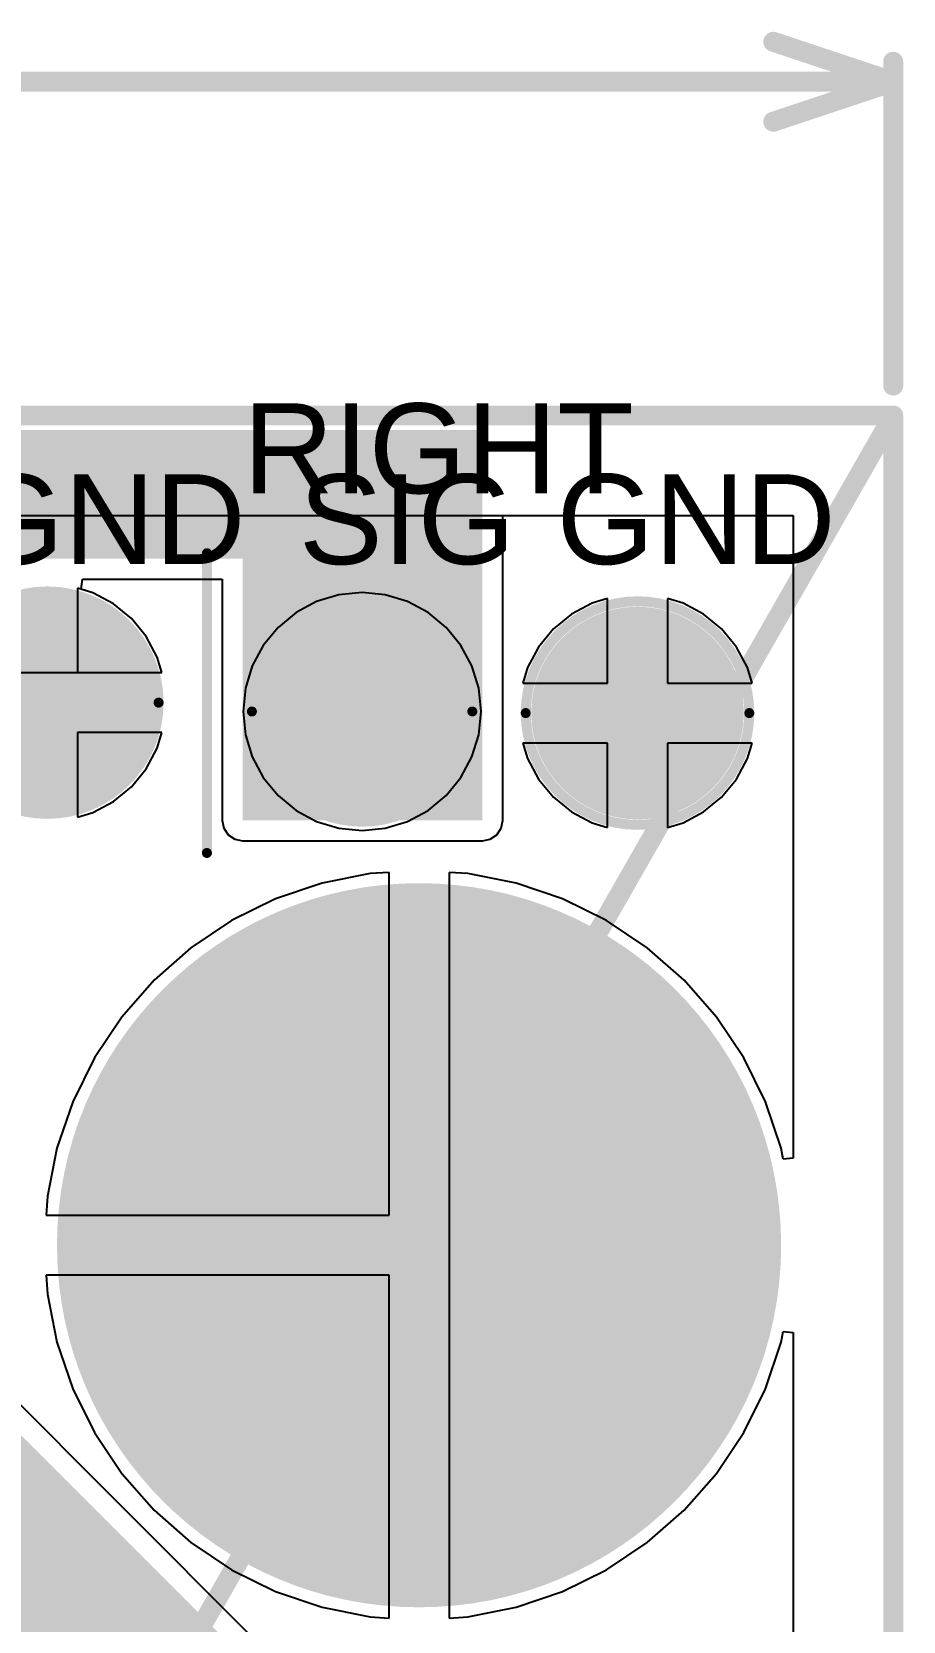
# Model space of a CAD drawing. Header units: millimetres. Extents: x -0.48 to 1.34, y -0.42 to 2.53.
# Drawn here: x 0.907 to 1.343, y 1.737 to 2.533 of the extents above; entities that cross this region are included whole.
import ezdxf

# ---------------------------------------------------------------- set-up
doc = ezdxf.new("R2010")
doc.units = ezdxf.units.MM
doc.header["$MEASUREMENT"] = 0
for name, color, linetype in [('BottomLayer', 5, 'Continuous'), ('BottomSolder', 6, 'Continuous'), ('Mechanical1', 6, 'Continuous'), ('Mechanical2', 216, 'Continuous'), ('MultiLayer', 9, 'Continuous'), ('PadHoleLayer', 156, 'Continuous'), ('TopLayer', 1, 'Continuous'), ('TopOverlay', 2, 'Continuous'), ('TopSolder', 216, 'Continuous')]:
    doc.layers.add(name, color=color, linetype=linetype)
doc.styles.add('Arial', font='', dxfattribs={"height": 0.2})
doc.styles.get('Arial').set_extended_font_data('Arial')

# ---------------------------------------------------------------- blocks, each defined once
blk = doc.blocks.new('T_______H____P____H____P_______15')
at = {"layer": 'BottomLayer'}
h = blk.add_hatch(color=5, dxfattribs=at)
edge = h.paths.add_edge_path()
edge.add_arc((0, 0), 0.04921, 0, 360)
at = {"layer": 'BottomSolder'}
h = blk.add_hatch(color=6, dxfattribs=at)
edge = h.paths.add_edge_path()
edge.add_arc((0, 0), 0.05321, 0, 360)
at = {"layer": 'MultiLayer'}
h = blk.add_hatch(color=9, dxfattribs=at)
edge = h.paths.add_edge_path()
edge.add_arc((0, 0), 0.04921, 0, 360)
at = {"layer": 'PadHoleLayer'}
h = blk.add_hatch(color=156, dxfattribs=at)
edge = h.paths.add_edge_path()
edge.add_arc((0, 0), 0.02953, 0, 360)
at = {"layer": 'TopLayer'}
h = blk.add_hatch(color=1, dxfattribs=at)
edge = h.paths.add_edge_path()
edge.add_arc((0, 0), 0.04921, 0, 360)
at = {"layer": 'TopSolder'}
h = blk.add_hatch(color=216, dxfattribs=at)
edge = h.paths.add_edge_path()
edge.add_arc((0, 0), 0.05321, 0, 360)
at = {"layer": 'TopOverlay'}
for points, const_width in [([(0.05514, 0, 1), (-0.05514, 0, 1)], 0.005), ([(-0.05639, 0, 1), (-0.05389, 0, 1)], 0.0025), ([(0.05389, 0, 1), (0.05639, 0, 1)], 0.0025)]:
    blk.add_lwpolyline(points, format="xyb", close=True, dxfattribs=dict(at, const_width=const_width))
blk = doc.blocks.new('T_______H____P____H____P_______17')
at = {"layer": 'BottomLayer'}
h = blk.add_hatch(color=5, dxfattribs=at)
edge = h.paths.add_edge_path()
edge.add_arc((0, 0), 0.04921, 0, 360)
at = {"layer": 'BottomSolder'}
h = blk.add_hatch(color=6, dxfattribs=at)
edge = h.paths.add_edge_path()
edge.add_arc((0, 0), 0.05321, 0, 360)
at = {"layer": 'MultiLayer'}
h = blk.add_hatch(color=9, dxfattribs=at)
edge = h.paths.add_edge_path()
edge.add_arc((0, 0), 0.04921, 0, 360)
at = {"layer": 'PadHoleLayer'}
h = blk.add_hatch(color=156, dxfattribs=at)
edge = h.paths.add_edge_path()
edge.add_arc((0, 0), 0.02953, 0, 360)
at = {"layer": 'TopLayer'}
h = blk.add_hatch(color=1, dxfattribs=at)
edge = h.paths.add_edge_path()
edge.add_arc((0, 0), 0.04921, 0, 360)
at = {"layer": 'TopSolder'}
h = blk.add_hatch(color=216, dxfattribs=at)
edge = h.paths.add_edge_path()
edge.add_arc((0, 0), 0.05321, 0, 360)
at = {"layer": 'TopOverlay'}
for points, const_width in [([(0.05566, 0, 1), (-0.05566, 0, 1)], 0.005), ([(-0.05691, 0, 1), (-0.05441, 0, 1)], 0.0025), ([(0.05441, 0, 1), (0.05691, 0, 1)], 0.0025)]:
    blk.add_lwpolyline(points, format="xyb", close=True, dxfattribs=dict(at, const_width=const_width))
blk = doc.blocks.new('T_______H____P____H____P_______20')
at = {"layer": 'BottomLayer'}
h = blk.add_hatch(color=5, dxfattribs=at)
edge = h.paths.add_edge_path()
edge.add_arc((0, 0), 0.049213, 0, 360)
at = {"layer": 'BottomSolder'}
h = blk.add_hatch(color=6, dxfattribs=at)
edge = h.paths.add_edge_path()
edge.add_arc((0, 0), 0.053213, 0, 360)
at = {"layer": 'MultiLayer'}
h = blk.add_hatch(color=9, dxfattribs=at)
edge = h.paths.add_edge_path()
edge.add_arc((0, 0), 0.049213, 0, 360)
at = {"layer": 'PadHoleLayer'}
h = blk.add_hatch(color=156, dxfattribs=at)
edge = h.paths.add_edge_path()
edge.add_arc((0, 0), 0.029528, 0, 360)
at = {"layer": 'TopLayer'}
h = blk.add_hatch(color=1, dxfattribs=at)
edge = h.paths.add_edge_path()
edge.add_arc((0, 0), 0.049213, 0, 360)
at = {"layer": 'TopSolder'}
h = blk.add_hatch(color=216, dxfattribs=at)
edge = h.paths.add_edge_path()
edge.add_arc((0, 0), 0.053213, 0, 360)
at = {"layer": 'TopOverlay'}
for points, const_width in [([(0.055937, 0, 1), (-0.055937, 0, 1)], 0.005), ([(-0.057187, 0, 1), (-0.054687, 0, 1)], 0.0025), ([(0.054687, 0, 1), (0.057187, 0, 1)], 0.0025)]:
    blk.add_lwpolyline(points, format="xyb", close=True, dxfattribs=dict(at, const_width=const_width))

msp = doc.modelspace()

# ---------------------------------------------------------------- hatches: boundary and pattern name
at = {"layer": 'BottomLayer'}
h = msp.add_hatch(color=5, dxfattribs=at)
edge = h.paths.add_edge_path()
edge.add_arc((1.1003, 1.92552), 0.17717, 0, 360)
at = {"layer": 'BottomSolder'}
h = msp.add_hatch(color=6, dxfattribs=at)
edge = h.paths.add_edge_path()
edge.add_arc((1.1003, 1.92552), 0.18117, 0, 360)
at = {"layer": 'MultiLayer'}
h = msp.add_hatch(color=9, dxfattribs=at)
edge = h.paths.add_edge_path()
edge.add_arc((1.1003, 1.92552), 0.17717, 0, 360)
at = {"layer": 'PadHoleLayer'}
h = msp.add_hatch(color=156, dxfattribs=at)
edge = h.paths.add_edge_path()
edge.add_arc((1.1003, 1.92552), 0.06693, 0, 360)
at = {"layer": 'TopLayer'}
for points in [[(0.28831, 2.269), (1.132, 2.269), (1.132, 2.33343), (0.28831, 2.33343)], [(1.012, 2.13808), (1.132, 2.13808), (1.132, 2.329), (1.012, 2.329)]]:
    msp.add_hatch(color=1, dxfattribs=at).paths.add_polyline_path(points)
h = msp.add_hatch(color=1, dxfattribs=at)
edge = h.paths.add_edge_path()
edge.add_arc((1.1003, 1.92552), 0.17717, 0, 360)
at = {"layer": 'TopSolder'}
h = msp.add_hatch(color=216, dxfattribs=at)
edge = h.paths.add_edge_path()
edge.add_arc((1.1003, 1.92552), 0.18117, 0, 360)

# ---------------------------------------------------------------- linework, layer by layer
at = {"layer": 'BottomLayer'}
for p, q in [((-0.18725, 2.29071), (1.28755, 2.29071)), ((1.28755, 2.29071), (1.28755, 1.96914)), ((0.93709, 2.252), (0.92932, 2.25436)), ((0.92932, 2.25436), (0.92932, 2.21203)), ((0.94738, 2.2465), (0.93709, 2.252)), ((1.06019, 2.25096), (1.04903, 2.24757)), ((1.0718, 2.2521), (1.06019, 2.25096)), ((1.08341, 2.25096), (1.0718, 2.2521)), ((1.09457, 2.24757), (1.08341, 2.25096)), ((0.95639, 2.2391), (0.94738, 2.2465)), ((1.04903, 2.24757), (1.03875, 2.24207)), ((1.10486, 2.24207), (1.09457, 2.24757)), ((1.18683, 2.24678), (1.17654, 2.24128)), ((1.1946, 2.24913), (1.18683, 2.24678)), ((1.1946, 2.20681), (1.1946, 2.24913)), ((1.23237, 2.24678), (1.2246, 2.24913)), ((1.2246, 2.24913), (1.2246, 2.20681)), ((1.24265, 2.24128), (1.23237, 2.24678)), ((0.96379, 2.23009), (0.95639, 2.2391)), ((1.03875, 2.24207), (1.02973, 2.23467)), ((1.11387, 2.23467), (1.10486, 2.24207)), ((1.17654, 2.24128), (1.16752, 2.23388)), ((1.25167, 2.23388), (1.24265, 2.24128)), ((0.96929, 2.2198), (0.96379, 2.23009)), ((1.02973, 2.23467), (1.02233, 2.22566)), ((1.12127, 2.22566), (1.11387, 2.23467)), ((1.16752, 2.23388), (1.16013, 2.22486)), ((1.25907, 2.22486), (1.25167, 2.23388)), ((0.97165, 2.21203), (0.96929, 2.2198)), ((1.02233, 2.22566), (1.01683, 2.21537)), ((1.12677, 2.21537), (1.12127, 2.22566)), ((1.16013, 2.22486), (1.15463, 2.21458)), ((1.26457, 2.21458), (1.25907, 2.22486)), ((0.92932, 2.21203), (0.97165, 2.21203)), ((1.01683, 2.21537), (1.01345, 2.20421)), ((1.13016, 2.20421), (1.12677, 2.21537)), ((1.15463, 2.21458), (1.15227, 2.20681)), ((1.26692, 2.20681), (1.26457, 2.21458)), ((1.01345, 2.20421), (1.0123, 2.1926)), ((1.1313, 2.1926), (1.13016, 2.20421)), ((1.15227, 2.20681), (1.1946, 2.20681)), ((1.2246, 2.20681), (1.26692, 2.20681)), ((1.0123, 2.1926), (1.01345, 2.18099)), ((1.13016, 2.18099), (1.1313, 2.1926)), ((0.97165, 2.18203), (0.92932, 2.18203)), ((0.92932, 2.18203), (0.92932, 2.1397)), ((0.96929, 2.17426), (0.97165, 2.18203)), ((1.01345, 2.18099), (1.01683, 2.16983)), ((1.12677, 2.16983), (1.13016, 2.18099)), ((0.96379, 2.16398), (0.96929, 2.17426)), ((1.1946, 2.17681), (1.15227, 2.17681)), ((1.15227, 2.17681), (1.15463, 2.16904)), ((1.1946, 2.13448), (1.1946, 2.17681)), ((1.26692, 2.17681), (1.2246, 2.17681)), ((1.2246, 2.17681), (1.2246, 2.13448)), ((1.26457, 2.16904), (1.26692, 2.17681)), ((0.95639, 2.15496), (0.96379, 2.16398)), ((1.01683, 2.16983), (1.02233, 2.15955)), ((1.12127, 2.15955), (1.12677, 2.16983)), ((1.15463, 2.16904), (1.16013, 2.15875)), ((1.25907, 2.15875), (1.26457, 2.16904)), ((1.02233, 2.15955), (1.02973, 2.15053)), ((1.11387, 2.15053), (1.12127, 2.15955)), ((1.16013, 2.15875), (1.16752, 2.14973)), ((1.25167, 2.14973), (1.25907, 2.15875)), ((0.93709, 2.14206), (0.94738, 2.14756)), ((0.94738, 2.14756), (0.95639, 2.15496)), ((1.02973, 2.15053), (1.03875, 2.14313)), ((1.10486, 2.14313), (1.11387, 2.15053)), ((1.16752, 2.14973), (1.17654, 2.14234)), ((1.24265, 2.14234), (1.25167, 2.14973)), ((0.92932, 2.1397), (0.93709, 2.14206)), ((1.03875, 2.14313), (1.04903, 2.13763)), ((1.09457, 2.13763), (1.10486, 2.14313)), ((1.17654, 2.14234), (1.18683, 2.13684)), ((1.23237, 2.13684), (1.24265, 2.14234)), ((1.04903, 2.13763), (1.06019, 2.13425)), ((1.06019, 2.13425), (1.0718, 2.1331)), ((1.0718, 2.1331), (1.08341, 2.13425)), ((1.08341, 2.13425), (1.09457, 2.13763)), ((1.18683, 2.13684), (1.1946, 2.13448)), ((1.2246, 2.13448), (1.23237, 2.13684)), ((1.07581, 2.11148), (1.05175, 2.1067)), ((1.0853, 2.1121), (1.07581, 2.11148)), ((1.0853, 1.94052), (1.0853, 2.1121)), ((1.12478, 2.11148), (1.1153, 2.1121)), ((1.1153, 2.1121), (1.1153, 1.92552)), ((1.14884, 2.1067), (1.12478, 2.11148)), ((1.05175, 2.1067), (1.02852, 2.09881)), ((1.17208, 2.09881), (1.14884, 2.1067)), ((1.02852, 2.09881), (1.00651, 2.08796)), ((1.19408, 2.08796), (1.17208, 2.09881)), ((1.00651, 2.08796), (0.98611, 2.07433)), ((1.21448, 2.07433), (1.19408, 2.08796)), ((0.98611, 2.07433), (0.96767, 2.05815)), ((1.23293, 2.05815), (1.21448, 2.07433)), ((0.96767, 2.05815), (0.95149, 2.0397)), ((1.2491, 2.0397), (1.23293, 2.05815)), ((0.95149, 2.0397), (0.93786, 2.0193)), ((1.26273, 2.0193), (1.2491, 2.0397)), ((0.93786, 2.0193), (0.92701, 1.9973)), ((1.27359, 1.9973), (1.26273, 2.0193)), ((0.92701, 1.9973), (0.91912, 1.97407)), ((1.28147, 1.97407), (1.27359, 1.9973)), ((0.91912, 1.97407), (0.91433, 1.95)), ((1.28255, 1.96865), (1.28147, 1.97407)), ((1.28755, 1.96914), (1.28255, 1.96865)), ((0.91433, 1.95), (0.91371, 1.94052)), ((0.91371, 1.94052), (1.0853, 1.94052)), ((1.1153, 1.92552), (1.1153, 1.73894)), ((1.0853, 1.91052), (0.91371, 1.91052)), ((0.91371, 1.91052), (0.91433, 1.90104)), ((1.0853, 1.73894), (1.0853, 1.91052)), ((0.91433, 1.90104), (0.91912, 1.87697)), ((0.91912, 1.87697), (0.92701, 1.85374)), ((1.27359, 1.85374), (1.28147, 1.87697)), ((1.28147, 1.87697), (1.28255, 1.88239)), ((1.28255, 1.88239), (1.28755, 1.8819)), ((1.28755, 1.8819), (1.28755, 1.62058)), ((1.01637, 1.72995), (0.88871, 1.85761)), ((0.92701, 1.85374), (0.93786, 1.83174)), ((1.26273, 1.83174), (1.27359, 1.85374)), ((0.93786, 1.83174), (0.95149, 1.81134)), ((1.2491, 1.81134), (1.26273, 1.83174)), ((0.95149, 1.81134), (0.96767, 1.79289)), ((1.23293, 1.79289), (1.2491, 1.81134)), ((0.96767, 1.79289), (0.98611, 1.77671)), ((1.21448, 1.77671), (1.23293, 1.79289)), ((0.98611, 1.77671), (1.00651, 1.76308)), ((1.19408, 1.76308), (1.21448, 1.77671)), ((1.00651, 1.76308), (1.02852, 1.75223)), ((1.17208, 1.75223), (1.19408, 1.76308)), ((1.02852, 1.75223), (1.05175, 1.74434)), ((1.14884, 1.74434), (1.17208, 1.75223)), ((1.05175, 1.74434), (1.07581, 1.73956)), ((1.12478, 1.73956), (1.14884, 1.74434)), ((1.07581, 1.73956), (1.0853, 1.73894)), ((1.1153, 1.73894), (1.12478, 1.73956))]:
    msp.add_line(p, q, dxfattribs=at)
at = {"layer": 'BottomLayer', "const_width": 0.08}
msp.add_lwpolyline([(0.85305, 1.82195), (0.98071, 1.69429)], dxfattribs=at)
at = {"layer": 'Mechanical1', "const_width": 0.01}
for points in [[(1.27755, 2.52771), (1.33755, 2.50771)], [(1.33755, 2.35571), (1.33755, 2.51771)], [(0.74509, 2.50771), (1.33755, 2.50771)], [(1.27755, 2.48771), (1.33755, 2.50771)], [(-0.23725, 2.34071), (1.33755, 2.34071)], [(0.55015, 0.96276), (1.33755, 2.34071)], [(1.33755, -0.41519), (1.33755, 2.34071)]]:
    msp.add_lwpolyline(points, dxfattribs=at)
at = {"layer": 'Mechanical1', "const_width": 0.005}
for points in [[(1.27505, 2.52771, 1), (1.28005, 2.52771, 1)], [(1.33505, 2.51771, 1), (1.34005, 2.51771, 1)], [(1.33505, 2.50771, 1), (1.34005, 2.50771, 1)], [(1.33505, 2.50771, 1), (1.34005, 2.50771, 1)], [(1.33505, 2.50771, 1), (1.34005, 2.50771, 1)], [(1.27505, 2.48771, 1), (1.28005, 2.48771, 1)], [(1.33505, 2.35571, 1), (1.34005, 2.35571, 1)], [(1.33505, 2.34071, 1), (1.34005, 2.34071, 1)], [(1.33505, 2.34071, 1), (1.34005, 2.34071, 1)], [(1.33505, 2.34071, 1), (1.34005, 2.34071, 1)]]:
    msp.add_lwpolyline(points, format="xyb", close=True, dxfattribs=at)
at = {"layer": 'Mechanical2', "const_width": 0.01}
for points in [[(-0.23725, 2.34071), (1.33755, 2.34071)], [(1.33755, -0.41519), (1.33755, 2.34071)]]:
    msp.add_lwpolyline(points, dxfattribs=at)
at = {"layer": 'Mechanical2', "const_width": 0.005}
msp.add_lwpolyline([(1.33505, 2.34071, 1), (1.34005, 2.34071, 1)], format="xyb", close=True, dxfattribs=at)
msp.add_lwpolyline([(1.33505, 2.34071, 1), (1.34005, 2.34071, 1)], format="xyb", close=True, dxfattribs=at)
at = {"layer": 'TopLayer'}
for p, q in [((1.1422, 2.13808), (1.1422, 2.29071)), ((1.1422, 2.29071), (1.28755, 2.29071)), ((1.28755, 2.29071), (1.28755, 1.96914)), ((0.93115, 2.2538), (0.93189, 2.2588)), ((0.93189, 2.2588), (1.0018, 2.2588)), ((1.0018, 2.2588), (1.0018, 2.13808)), ((0.93709, 2.252), (0.93115, 2.2538)), ((0.94738, 2.2465), (0.93709, 2.252)), ((0.95639, 2.2391), (0.94738, 2.2465)), ((1.18683, 2.24678), (1.17654, 2.24128)), ((1.1946, 2.24913), (1.18683, 2.24678)), ((1.1946, 2.20681), (1.1946, 2.24913)), ((1.23237, 2.24678), (1.2246, 2.24913)), ((1.2246, 2.24913), (1.2246, 2.20681)), ((1.24265, 2.24128), (1.23237, 2.24678)), ((0.96379, 2.23009), (0.95639, 2.2391)), ((1.17654, 2.24128), (1.16752, 2.23388)), ((1.25167, 2.23388), (1.24265, 2.24128)), ((0.96929, 2.2198), (0.96379, 2.23009)), ((1.16752, 2.23388), (1.16013, 2.22486)), ((1.25907, 2.22486), (1.25167, 2.23388)), ((0.97165, 2.21203), (0.96929, 2.2198)), ((1.16013, 2.22486), (1.15463, 2.21458)), ((1.26457, 2.21458), (1.25907, 2.22486)), ((0.85699, 2.21203), (0.97165, 2.21203)), ((1.15463, 2.21458), (1.15227, 2.20681)), ((1.26692, 2.20681), (1.26457, 2.21458)), ((1.15227, 2.20681), (1.1946, 2.20681)), ((1.2246, 2.20681), (1.26692, 2.20681)), ((0.97165, 2.18203), (0.92932, 2.18203)), ((0.92932, 2.18203), (0.92932, 2.1397)), ((0.96929, 2.17426), (0.97165, 2.18203)), ((0.96379, 2.16398), (0.96929, 2.17426)), ((1.1946, 2.17681), (1.15227, 2.17681)), ((1.15227, 2.17681), (1.15463, 2.16904)), ((1.1946, 2.13448), (1.1946, 2.17681)), ((1.26692, 2.17681), (1.2246, 2.17681)), ((1.2246, 2.17681), (1.2246, 2.13448)), ((1.26457, 2.16904), (1.26692, 2.17681)), ((0.95639, 2.15496), (0.96379, 2.16398)), ((1.15463, 2.16904), (1.16013, 2.15875)), ((1.25907, 2.15875), (1.26457, 2.16904)), ((1.16013, 2.15875), (1.16752, 2.14973)), ((1.25167, 2.14973), (1.25907, 2.15875)), ((0.93709, 2.14206), (0.94738, 2.14756)), ((0.94738, 2.14756), (0.95639, 2.15496)), ((1.16752, 2.14973), (1.17654, 2.14234)), ((1.24265, 2.14234), (1.25167, 2.14973)), ((0.92932, 2.1397), (0.93709, 2.14206)), ((1.17654, 2.14234), (1.18683, 2.13684)), ((1.23237, 2.13684), (1.24265, 2.14234)), ((1.0018, 2.13808), (1.00258, 2.13417)), ((1.00258, 2.13417), (1.00479, 2.13087)), ((1.13921, 2.13087), (1.14142, 2.13417)), ((1.14142, 2.13417), (1.1422, 2.13808)), ((1.18683, 2.13684), (1.1946, 2.13448)), ((1.2246, 2.13448), (1.23237, 2.13684)), ((1.00479, 2.13087), (1.0081, 2.12866)), ((1.0081, 2.12866), (1.012, 2.12788)), ((1.012, 2.12788), (1.132, 2.12788)), ((1.132, 2.12788), (1.1359, 2.12866)), ((1.1359, 2.12866), (1.13921, 2.13087)), ((1.07581, 2.11148), (1.05175, 2.1067)), ((1.0853, 2.1121), (1.07581, 2.11148)), ((1.0853, 1.94052), (1.0853, 2.1121)), ((1.12478, 2.11148), (1.1153, 2.1121)), ((1.1153, 2.1121), (1.1153, 1.92552)), ((1.14884, 2.1067), (1.12478, 2.11148)), ((1.05175, 2.1067), (1.02852, 2.09881)), ((1.17208, 2.09881), (1.14884, 2.1067)), ((1.02852, 2.09881), (1.00651, 2.08796)), ((1.19408, 2.08796), (1.17208, 2.09881)), ((1.00651, 2.08796), (0.98611, 2.07433)), ((1.21448, 2.07433), (1.19408, 2.08796)), ((0.98611, 2.07433), (0.96767, 2.05815)), ((1.23293, 2.05815), (1.21448, 2.07433)), ((0.96767, 2.05815), (0.95149, 2.0397)), ((1.2491, 2.0397), (1.23293, 2.05815)), ((0.95149, 2.0397), (0.93786, 2.0193)), ((1.26273, 2.0193), (1.2491, 2.0397)), ((0.93786, 2.0193), (0.92701, 1.9973)), ((1.27359, 1.9973), (1.26273, 2.0193)), ((0.92701, 1.9973), (0.91912, 1.97407)), ((1.28147, 1.97407), (1.27359, 1.9973)), ((0.91912, 1.97407), (0.91433, 1.95)), ((1.28255, 1.96865), (1.28147, 1.97407)), ((1.28755, 1.96914), (1.28255, 1.96865)), ((0.91433, 1.95), (0.91371, 1.94052)), ((0.91371, 1.94052), (1.0853, 1.94052)), ((1.1153, 1.92552), (1.1153, 1.73894)), ((1.0853, 1.91052), (0.91371, 1.91052)), ((0.91371, 1.91052), (0.91433, 1.90104)), ((1.0853, 1.73894), (1.0853, 1.91052)), ((0.91433, 1.90104), (0.91912, 1.87697)), ((0.91912, 1.87697), (0.92701, 1.85374)), ((1.27359, 1.85374), (1.28147, 1.87697)), ((1.28147, 1.87697), (1.28255, 1.88239)), ((1.28255, 1.88239), (1.28755, 1.8819)), ((1.28755, 1.8819), (1.28755, 1.39826)), ((0.92701, 1.85374), (0.93786, 1.83174)), ((1.26273, 1.83174), (1.27359, 1.85374)), ((0.93786, 1.83174), (0.95149, 1.81134)), ((1.2491, 1.81134), (1.26273, 1.83174)), ((0.95149, 1.81134), (0.96767, 1.79289)), ((1.23293, 1.79289), (1.2491, 1.81134)), ((0.96767, 1.79289), (0.98611, 1.77671)), ((1.21448, 1.77671), (1.23293, 1.79289)), ((0.98611, 1.77671), (1.00651, 1.76308)), ((1.19408, 1.76308), (1.21448, 1.77671)), ((1.00651, 1.76308), (1.02852, 1.75223)), ((1.17208, 1.75223), (1.19408, 1.76308)), ((1.02852, 1.75223), (1.05175, 1.74434)), ((1.14884, 1.74434), (1.17208, 1.75223)), ((1.05175, 1.74434), (1.07581, 1.73956)), ((1.12478, 1.73956), (1.14884, 1.74434)), ((1.07581, 1.73956), (1.0853, 1.73894)), ((1.1153, 1.73894), (1.12478, 1.73956))]:
    msp.add_line(p, q, dxfattribs=at)
at = {"layer": 'TopOverlay', "const_width": 0.005}
msp.add_lwpolyline([(0.99415, 2.12181), (0.99415, 2.27181)], dxfattribs=at)
at = {"layer": 'TopOverlay', "const_width": 0.0025}
for points in [[(0.9929, 2.27181, 1), (0.9954, 2.27181, 1)], [(0.9929, 2.12181, 1), (0.9954, 2.12181, 1)]]:
    msp.add_lwpolyline(points, format="xyb", close=True, dxfattribs=at)

# ---------------------------------------------------------------- block references
for name, p in [('T_______H____P____H____P_______17', (0.91432, 2.19703)), ('T_______H____P____H____P_______15', (1.0718, 2.1926)), ('T_______H____P____H____P_______20', (1.2096, 2.19181))]:
    msp.add_blockref(name, p)

# ---------------------------------------------------------------- texts
at = {"layer": 'TopOverlay', "style": 'Arial'}
for s, p in [('RIGHT', (1.01225, 2.30179)), ('GND', (0.87379, 2.26633)), ('SIG', (1.04019, 2.26633))]:
    msp.add_text(s, height=0.045, dxfattribs=at).set_placement(p)
msp.add_text('GND', height=0.045, rotation=360, dxfattribs=at).set_placement((1.16907, 2.26633))

doc.saveas('drawing.dxf')
